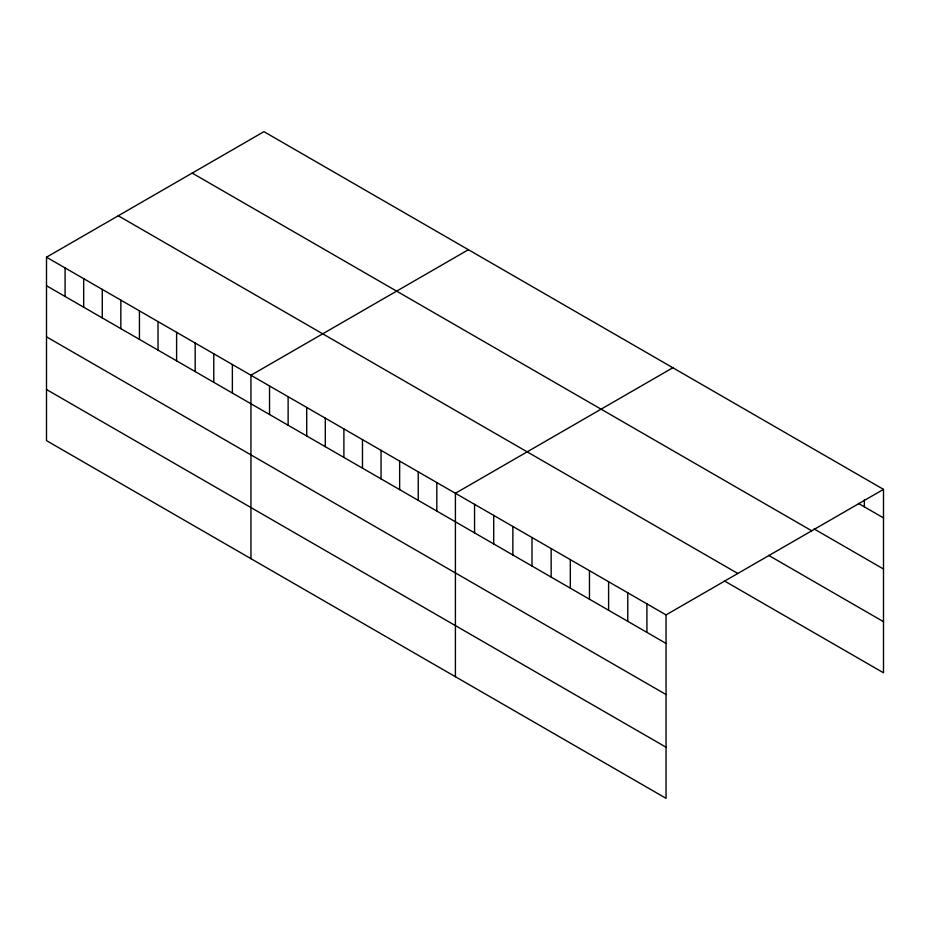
<?xml version="1.0" encoding="UTF-8"?>
<svg xmlns="http://www.w3.org/2000/svg" width="930" height="930" viewBox="0 0 930 930"><rect width="100%" height="100%" fill="white"/><g stroke="black" fill="none" stroke-linecap="round" stroke-linejoin="round"><path stroke-width="1.4" d="M46.5 257.203L666.054 614.904L666.054 798.335L46.5 440.634L46.5 257.203L263.946 131.665L883.5 489.366L883.5 672.797L724.319 580.89M468.395 249.705L250.949 375.243L250.949 558.674M672.855 367.745L455.409 493.284L455.409 676.715M666.054 614.904L883.5 489.366M858.367 503.386L883.5 517.894M814.076 528.926L883.5 569.009M192.185 173.096L811.739 530.798M768.599 555.338L883.5 621.682M118.261 215.772L737.816 573.473M46.5 285.731L666.054 643.432M46.5 336.846L666.054 694.547M46.5 389.519L666.054 747.22M864.354 499.701L864.354 506.838M646.908 603.849L646.908 632.377M627.762 592.794L627.762 621.321M608.604 581.738L608.604 610.266M589.457 570.683L589.457 599.211M570.311 559.628L570.311 588.155M551.153 548.572L551.153 577.088M532.007 537.505L532.007 566.033M512.86 526.45L512.86 554.977M493.714 515.394L493.714 543.922M474.556 504.339L474.556 532.867M436.821 482.554L436.821 511.082M418.233 471.824L418.233 500.352M399.644 461.094L399.644 489.622M381.056 450.364L381.056 478.892M362.479 439.634L362.479 468.162M343.891 428.904L343.891 457.432M325.302 418.175L325.302 446.702M306.714 407.433L306.714 435.961M288.126 396.703L288.126 425.231M269.537 385.973L269.537 414.501M232.372 364.514L232.372 393.041M213.784 353.784L213.784 382.311M195.195 343.054L195.195 371.582M176.607 332.324L176.607 360.852M158.019 321.594L158.019 350.122M139.43 310.864L139.43 339.392M120.842 300.134L120.842 328.65M102.265 289.393L102.265 317.921M83.677 278.663L83.677 307.191M65.088 267.933L65.088 296.461"/></g></svg>
